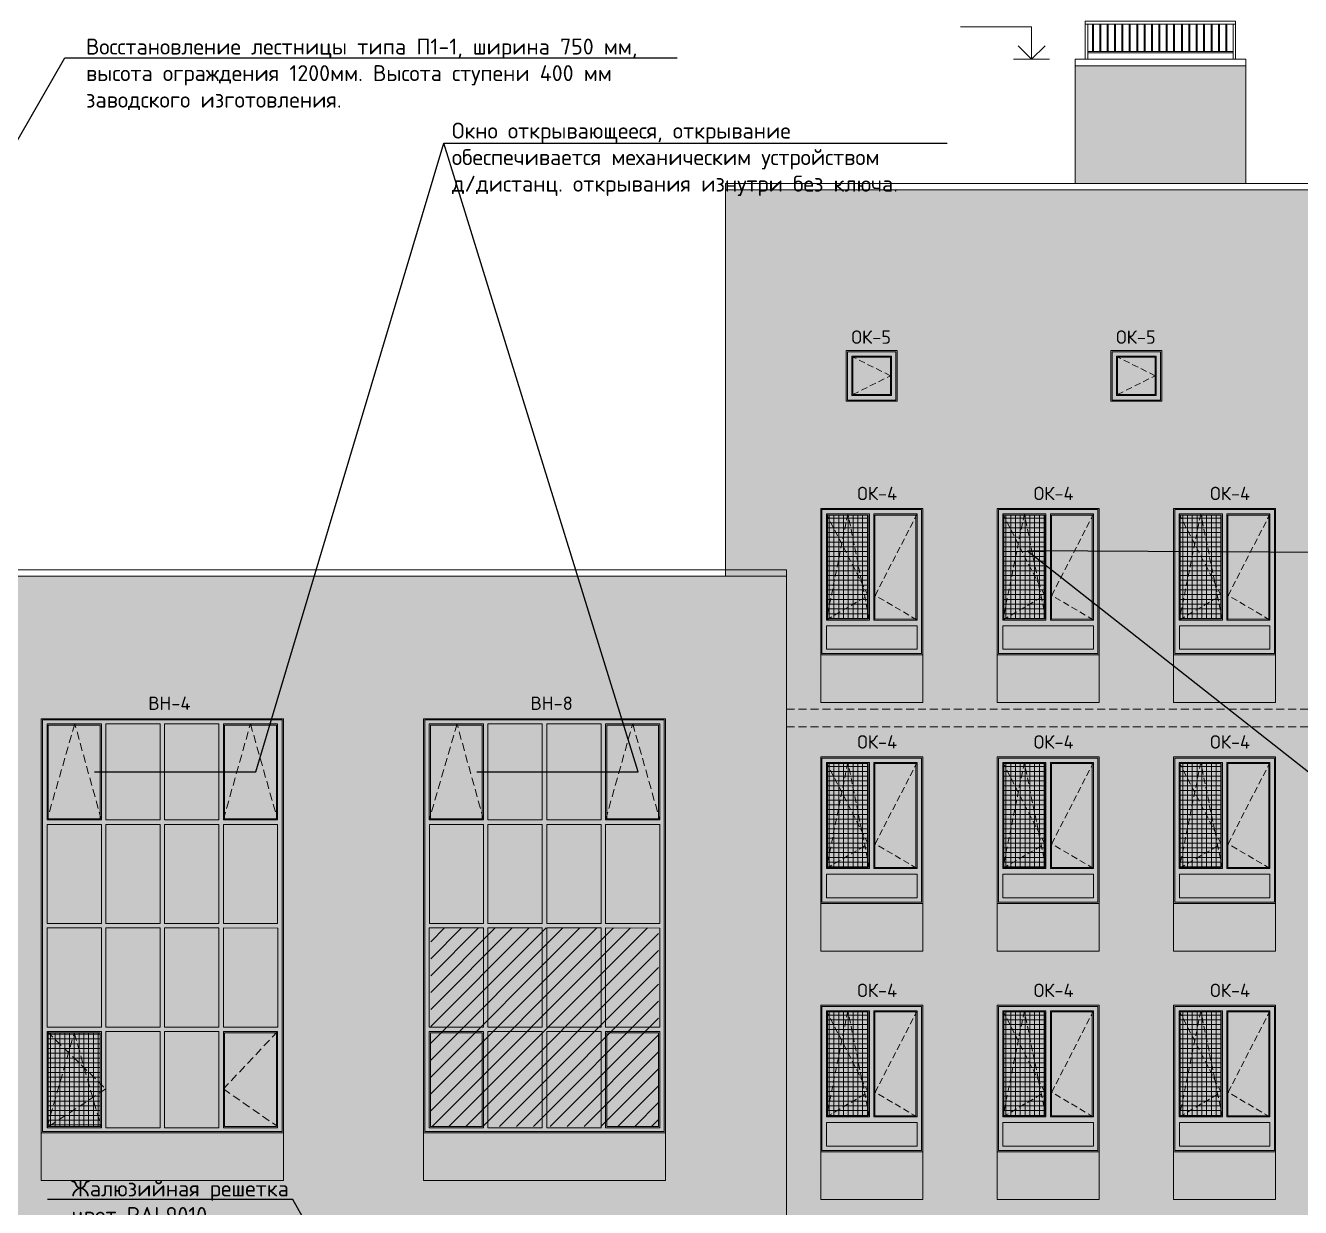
# Model space of a CAD drawing. Header units: millimetres. Extents: x -136099598 to 9192475, y 0 to 779331.
# Drawn here: x -69466 to -49451, y 292479 to 311034 of the extents above; entities that cross this region are included whole.
import ezdxf
from ezdxf import colors
from ezdxf.entities.mleader import LeaderData, LeaderLine
from ezdxf.math import Vec2, Vec3

# ---------------------------------------------------------------- set-up
doc = ezdxf.new("R2010")
doc.units = ezdxf.units.MM
doc.header["$MEASUREMENT"] = 0
doc.linetypes.add('01_base$0$DASHED2', pattern=[0.375, 0.25, -0.125])
doc.linetypes.add('ADSK_Штриховая_ш2 п1', pattern=[3, 2, -1])
doc.layers.get('0').update_dxf_attribs({"color": 250, "lineweight": 9})
for name, color, linetype, lineweight, true_color in [('!_Окно_00_Штрих_Стекло', 7, 'Continuous', 0, 0x737373), ('RAL 000 80 00', 7, 'Continuous', 0, 0xb9b8b6), ('RAL 100 6030', 7, 'Continuous', 0, 0x989057), ('RAL 7016', 7, 'Continuous', 0, 0x383e42), ('RAL 90 10', 7, 'Continuous', 0, 0xf1ece1)]:
    doc.layers.add(name, color=color, linetype=linetype, lineweight=lineweight, true_color=true_color)
for name, color, linetype in [('PDF _0', 7, 'Continuous'), ('PDF _PDF _0', 7, 'Continuous'), ('PDF _Текст', 7, 'Continuous')]:
    doc.layers.add(name, color=color, linetype=linetype)
for name, color, linetype, lineweight in [('АР-Выноски', 5, 'Continuous', 5), ('Ограждение', 250, 'Continuous', 9), ('Подвал', 250, 'ADSK_Штриховая_ш2 п1', 30), ('пунктир', 251, 'Continuous', 13), ('СТЕНЫ кирпич ЛИДЕР', 250, 'Continuous', 15)]:
    doc.layers.add(name, color=color, linetype=linetype, lineweight=lineweight)
doc.styles.add('ICOCPEUR', font='isocpeur.ttf')
doc.styles.add('PDF ISOCPEUR', font='isocpeur.ttf')

# ---------------------------------------------------------------- blocks, each defined once
blk = doc.blocks.new('A$Cbb492947')
at = {"layer": '!_Окно_00_Штрих_Стекло'}
h = blk.add_hatch(color=256, dxfattribs=at)
h.dxf.hatch_style = 1
h.set_gradient(color1=(70, 92, 124), color2=(219, 225, 235), name='CURVED')
h.paths.add_polyline_path([(1493, 89), (1493, 2213), (90, 2212), (90, 88)])
at = {"layer": 'PDF _PDF _0', "lineweight": 0, "true_color": 0x636466}
h = blk.add_hatch(dxfattribs=at)
h.set_pattern_fill('ANSI37', color=251, scale=600, angle=135)
h.paths.add_polyline_path([(746, 564), (746, 2197), (105, 2196), (105, 563)])
at = {"layer": 'RAL 7016'}
h = blk.add_hatch(color=256, dxfattribs=at)
h.dxf.hatch_style = 1
h.paths.add_polyline_path([(1602, 2301), (0, 2301), (0, 0), (1602, 0)])
h.paths.add_polyline_path([(852, 2196), (1493, 2196), (1493, 564), (852, 563)], flags=16)
h.paths.add_polyline_path([(746, 2196), (746, 564), (105, 563), (105, 2196)], flags=16)
h.paths.add_polyline_path([(1512, 459), (1512, 88), (90, 88), (90, 459)], flags=16)
at = {"layer": 'PDF _0', "linetype": 'ADSK_Штриховая_ш2 п1', "lineweight": 0, "ltscale": 50}
for points in [[(766, 552), (427, 2213), (89, 548), (746, 935), (89, 2213)], [(856, 548), (1114, 548), (1513, 548), (856, 935), (1513, 2213)]]:
    blk.add_lwpolyline(points, dxfattribs=at)
at = {"layer": 'PDF _PDF _0', "lineweight": 0}
for points in [[(0, 0), (1602, 0), (1602, 2301), (0, 2301)], [(20, 20), (1582, 20), (1582, 2281), (20, 2281)], [(89, 548), (766, 548), (766, 2213), (89, 2213)], [(1513, 548), (836, 548), (836, 2213), (1513, 2213)], [(105, 563), (746, 564), (746, 2196), (105, 2196)], [(852, 563), (1493, 564), (1493, 2196), (852, 2196)], [(1512, 88), (90, 88), (90, 459), (1512, 459)]]:
    blk.add_lwpolyline(points, close=True, dxfattribs=at)
at = {"layer": 'PDF _Текст', "lineweight": 0, "insert": (574, 2429), "char_height": 210, "attachment_point": 7, "style": 'PDF ISOCPEUR'}
blk.add_mtext('ОК-4', dxfattribs=at)
blk = doc.blocks.new('A$Cc0e490f6')
at = {"layer": '!_Окно_00_Штрих_Стекло'}
h = blk.add_hatch(color=256, dxfattribs=at)
h.dxf.hatch_style = 1
h.set_gradient(color1=(70, 92, 124), color2=(219, 225, 235), name='CURVED')
h.paths.add_polyline_path([(2271, -2358), (2273, 3983), (-1349, 3983), (-1349, -2358)])
at = {"layer": 'PDF _PDF _0', "lineweight": 0, "true_color": 0x636466}
h = blk.add_hatch(dxfattribs=at)
h.set_pattern_fill('ANSI37', color=251, scale=600, angle=135)
h.paths.add_polyline_path([(-514, -2337), (-514, -867), (-1326, -868), (-1326, -2338)])
at = {"layer": 'RAL 7016', "ltscale": 100, "transparency": 33554687}
h = blk.add_hatch(color=256, dxfattribs=at)
h.dxf.hatch_style = 1
h.paths.add_polyline_path([(2361, 4062), (-1439, 4062), (-1439, -2438), (2361, -2438)])
h.paths.add_polyline_path([(2272, 3983), (2271, -2358), (-1349, -2358), (-1349, 3983)], flags=16)
h = blk.add_hatch(color=256, dxfattribs=at)
h.dxf.hatch_style = 1
h.paths.add_polyline_path([(-496, 3983), (-1349, 3983), (-1349, 2473), (-496, 2473)])
h.paths.add_polyline_path([(-516, 3963), (-516, 2493), (-1329, 2493), (-1329, 3963)], flags=16)
h.paths.add_polyline_path([(-1091, 3733), (-1099, 3733)], flags=0)
h = blk.add_hatch(color=256, dxfattribs=at)
h.dxf.hatch_style = 1
h.paths.add_polyline_path([(-426, -2358), (-426, 3983), (-496, 3983), (-496, -2358)])
h = blk.add_hatch(color=256, dxfattribs=at)
h.dxf.hatch_style = 1
h.paths.add_polyline_path([(496, -2358), (496, 3983), (426, 3983), (426, -2358)])
h = blk.add_hatch(color=256, dxfattribs=at)
h.dxf.hatch_style = 1
h.paths.add_polyline_path([(1419, -2358), (1419, 3983), (1349, 3983), (1349, -2358)])
h = blk.add_hatch(color=256, dxfattribs=at)
h.dxf.hatch_style = 1
h.paths.add_polyline_path([(2271, 3983), (1419, 3983), (1419, 2473), (2271, 2473)])
h.paths.add_polyline_path([(2251, 3963), (2251, 2493), (1439, 2493), (1439, 3963)], flags=16)
h.paths.add_polyline_path([(1676, 3733), (1669, 3733)], flags=0)
h = blk.add_hatch(color=256, dxfattribs=at)
h.dxf.hatch_style = 1
h.paths.add_polyline_path([(2272, 2472), (-1347, 2473), (-1347, 2403), (2272, 2403)])
h = blk.add_hatch(color=256, dxfattribs=at)
h.dxf.hatch_style = 1
h.paths.add_polyline_path([(2270, 847), (-1349, 848), (-1349, 778), (2270, 778)])
h = blk.add_hatch(color=256, dxfattribs=at)
h.dxf.hatch_style = 1
h.paths.add_polyline_path([(2270, -779), (-1349, -778), (-1349, -848), (2270, -848)])
h = blk.add_hatch(color=256, dxfattribs=at)
h.dxf.hatch_style = 1
h.paths.add_polyline_path([(-496, -848), (-1349, -848), (-1349, -2358), (-496, -2358)])
h.paths.add_polyline_path([(-516, -868), (-516, -2338), (-1329, -2338), (-1329, -868)], flags=16)
h.paths.add_polyline_path([(-1091, -1098), (-1099, -1098)], flags=0)
h = blk.add_hatch(color=256, dxfattribs=at)
h.dxf.hatch_style = 1
h.paths.add_polyline_path([(2271, -848), (1419, -848), (1419, -2358), (2271, -2358)])
h.paths.add_polyline_path([(2251, -868), (2251, -2338), (1439, -2338), (1439, -868)], flags=16)
h.paths.add_polyline_path([(1676, -1098), (1669, -1098)], flags=0)
at = {"linetype": '01_base$0$DASHED2', "ltscale": 500}
for points in [[(-496, 2473), (-912, 3983), (-1349, 2473)], [(1419, 2473), (1845, 3983), (2271, 2473)], [(-1349, -848), (-426, -1749), (-1349, -2358), (-922, -868), (-496, -2358)], [(2271, -848), (1419, -1750), (2259, -2331)]]:
    blk.add_lwpolyline(points, dxfattribs=at)
at = {"layer": 'PDF _0', "lineweight": 0}
for points in [[(-1439, 4062), (2361, 4062), (2361, -2438), (-1439, -2438)], [(-1439, 4062), (2361, 4062), (2361, -2438), (-1439, -2438)], [(-1419, 4043), (2341, 4043), (2341, -2418), (-1419, -2418)], [(-496, 2473), (-1349, 2473), (-1349, 3983), (-496, 3983)], [(-1329, 2493), (-516, 2493), (-516, 3963), (-1329, 3963)], [(426, 2473), (-426, 2473), (-426, 3983), (426, 3983)], [(1349, 2473), (496, 2473), (496, 3983), (1349, 3983)], [(2271, 2473), (1419, 2473), (1419, 3983), (2271, 3983)], [(2251, 2493), (1439, 2493), (1439, 3963), (2251, 3963)], [(-496, 848), (-1347, 848), (-1347, 2403), (-496, 2403)], [(426, 848), (426, 2403), (-426, 2403), (-426, 848)], [(496, 848), (496, 2403), (1349, 2403), (1349, 848)], [(1419, 848), (2271, 848), (2271, 2403), (1419, 2403)], [(-496, 778), (-1349, 778), (-1349, -778), (-496, -778)], [(426, 778), (426, -778), (-426, -778), (-426, 778)], [(496, 778), (496, -778), (1349, -778), (1349, 778)], [(1419, 778), (2272, 776), (2272, -779), (1419, -778)], [(-496, -848), (-1349, -848), (-1349, -2358), (-496, -2358)], [(-1329, -2338), (-516, -2338), (-516, -868), (-1329, -868)], [(426, -848), (-426, -848), (-426, -2358), (426, -2358)], [(1349, -848), (496, -848), (496, -2358), (1349, -2358)], [(1419, -2358), (2271, -2358), (2271, -848), (1419, -848)], [(1439, -2338), (2251, -2338), (2251, -868), (1439, -868)]]:
    blk.add_lwpolyline(points, close=True, dxfattribs=at)
at = {"layer": 'PDF _Текст', "lineweight": 0, "insert": (241, 4200), "char_height": 210, "attachment_point": 7, "style": 'PDF ISOCPEUR'}
blk.add_mtext('ВН-4', dxfattribs=at)
blk = doc.blocks.new('A$Cbac6e4b7')
at = {"layer": 'RAL 100 6030'}
h = blk.add_hatch(color=256, dxfattribs=at)
h.dxf.hatch_style = 1
h.paths.add_polyline_path([(1602, 748), (0, 748), (0, 0), (1602, 0)])
at = {"layer": 'СТЕНЫ кирпич ЛИДЕР', "ltscale": 100}
blk.add_lwpolyline([(0, 748), (1602, 748), (1602, 0), (0, 0)], close=True, dxfattribs=at)
blk = doc.blocks.new('A$C903fc4ac')
at = {"layer": 'RAL 100 6030'}
h = blk.add_hatch(color=256, dxfattribs=at)
h.dxf.hatch_style = 1
h.paths.add_polyline_path([(3800, 0), (0, 0), (0, -748), (3800, -748)])
at = {"layer": 'СТЕНЫ кирпич ЛИДЕР', "ltscale": 100}
blk.add_lwpolyline([(0, 0), (3800, 0), (3800, -748), (0, -748)], close=True, dxfattribs=at)
blk = doc.blocks.new('A$C51732155')
at = {"layer": '!_Окно_00_Штрих_Стекло'}
h = blk.add_hatch(color=256, dxfattribs=at)
h.dxf.hatch_style = 1
h.set_gradient(color1=(70, 92, 124), color2=(219, 225, 235), name='CURVED')
h.paths.add_polyline_path([(104, 106), (693, 106), (693, 695), (104, 695)])
at = {"layer": 'RAL 7016', "ltscale": 100, "transparency": 33554687}
h = blk.add_hatch(color=256, dxfattribs=at)
h.dxf.hatch_style = 1
h.paths.add_polyline_path([(798, 798), (0, 798), (0, 0), (798, 0)])
h.paths.add_polyline_path([(693, 695), (693, 106), (104, 106), (104, 695)], flags=16)
at = {"layer": 'PDF _0', "lineweight": 0}
blk.add_lwpolyline([(89, 710), (708, 710), (709, 92), (89, 92)], close=True, dxfattribs=at)
at = {"layer": 'PDF _0', "linetype": 'ADSK_Штриховая_ш2 п1', "lineweight": 0, "ltscale": 50}
blk.add_lwpolyline([(104, 106), (693, 401), (104, 695)], dxfattribs=at)
at = {"layer": 'PDF _PDF _0', "lineweight": 0}
for points in [[(0, 0), (798, 0), (798, 798), (0, 798)], [(20, 20), (778, 20), (778, 778), (20, 778)], [(693, 106), (104, 106), (104, 695), (693, 695)]]:
    blk.add_lwpolyline(points, close=True, dxfattribs=at)
at = {"layer": 'PDF _Текст', "lineweight": 0, "insert": (81, 902), "char_height": 210, "attachment_point": 7, "style": 'PDF ISOCPEUR'}
blk.add_mtext('ОК-5', dxfattribs=at)
blk = doc.blocks.new('A$Caad776f9')
at = {"layer": '!_Окно_00_Штрих_Стекло'}
h = blk.add_hatch(color=256, dxfattribs=at)
h.dxf.hatch_style = 1
h.set_gradient(color1=(70, 92, 124), color2=(219, 225, 235), name='CURVED')
h.paths.add_polyline_path([(3620, 0), (3622, 6341), (0, 6341), (0, 0)])
at = {"layer": 'PDF _PDF _0', "lineweight": 0, "true_color": 0x636466}
h = blk.add_hatch(dxfattribs=at)
h.set_pattern_fill('ANSI31', color=251, scale=1500)
h.set_pattern_definition([(45, (81955.36, -309769.14), (-132.58252, 132.58252), [])])
h.paths.add_polyline_path([(3600, 21), (3600, 3136), (23, 3135), (23, 20)])
at = {"layer": 'RAL 7016', "ltscale": 100, "transparency": 33554687}
h = blk.add_hatch(color=256, dxfattribs=at)
h.dxf.hatch_style = 1
h.paths.add_polyline_path([(3710, 6420), (-90, 6420), (-90, -80), (3710, -80)])
h.paths.add_polyline_path([(3620, 6341), (3620, 0), (0, 0), (0, 6341)], flags=16)
h = blk.add_hatch(color=256, dxfattribs=at)
h.dxf.hatch_style = 1
h.paths.add_polyline_path([(852, 6341), (0, 6341), (0, 4831), (852, 4831)])
h.paths.add_polyline_path([(832, 6321), (832, 4851), (20, 4851), (20, 6321)], flags=16)
h.paths.add_polyline_path([(257, 6091), (250, 6091)], flags=0)
h = blk.add_hatch(color=256, dxfattribs=at)
h.dxf.hatch_style = 1
h.paths.add_polyline_path([(922, 0), (922, 6341), (852, 6341), (852, 0)])
h = blk.add_hatch(color=256, dxfattribs=at)
h.dxf.hatch_style = 1
h.paths.add_polyline_path([(1845, 0), (1845, 6341), (1775, 6341), (1775, 0)])
h = blk.add_hatch(color=256, dxfattribs=at)
h.dxf.hatch_style = 1
h.paths.add_polyline_path([(2768, 0), (2768, 6341), (2698, 6341), (2698, 0)])
h = blk.add_hatch(color=256, dxfattribs=at)
h.dxf.hatch_style = 1
h.paths.add_polyline_path([(3620, 6341), (2768, 6341), (2768, 4831), (3620, 4831)])
h.paths.add_polyline_path([(3600, 6321), (3600, 4851), (2788, 4851), (2788, 6321)], flags=16)
h.paths.add_polyline_path([(3025, 6091), (3018, 6091)], flags=0)
h = blk.add_hatch(color=256, dxfattribs=at)
h.dxf.hatch_style = 1
h.paths.add_polyline_path([(3621, 4830), (2, 4831), (2, 4761), (3621, 4761)])
h = blk.add_hatch(color=256, dxfattribs=at)
h.dxf.hatch_style = 1
h.paths.add_polyline_path([(3619, 3205), (0, 3206), (0, 3136), (3619, 3136)])
h = blk.add_hatch(color=256, dxfattribs=at)
h.dxf.hatch_style = 1
h.paths.add_polyline_path([(3619, 1579), (0, 1580), (0, 1510), (3619, 1510)])
h = blk.add_hatch(color=256, dxfattribs=at)
h.dxf.hatch_style = 1
h.paths.add_polyline_path([(852, 1510), (0, 1510), (0, 0), (852, 0)])
h.paths.add_polyline_path([(832, 1490), (832, 20), (20, 20), (20, 1490)], flags=16)
h.paths.add_polyline_path([(257, 1260), (250, 1260)], flags=0)
h = blk.add_hatch(color=256, dxfattribs=at)
h.dxf.hatch_style = 1
h.paths.add_polyline_path([(3620, 1510), (2768, 1510), (2768, 0), (3620, 0)])
h.paths.add_polyline_path([(3600, 1490), (3600, 20), (2788, 20), (2788, 1490)], flags=16)
h.paths.add_polyline_path([(3025, 1260), (3018, 1260)], flags=0)
at = {"linetype": '01_base$0$DASHED2', "ltscale": 500}
for points in [[(852, 4831), (436, 6341), (0, 4831)], [(2768, 4831), (3194, 6341), (3620, 4831)]]:
    blk.add_lwpolyline(points, dxfattribs=at)
at = {"layer": 'PDF _0', "lineweight": 0}
for points in [[(-90, 6420), (3710, 6420), (3710, -80), (-90, -80)], [(-90, 6420), (3710, 6420), (3710, -80), (-90, -80)], [(-70, 6401), (3690, 6401), (3690, -60), (-70, -60)], [(852, 4831), (0, 4831), (0, 6341), (852, 6341)], [(20, 4851), (832, 4851), (832, 6321), (20, 6321)], [(1775, 4831), (922, 4831), (922, 6341), (1775, 6341)], [(2698, 4831), (1845, 4831), (1845, 6341), (2698, 6341)], [(3620, 4831), (2768, 4831), (2768, 6341), (3620, 6341)], [(3600, 4851), (2788, 4851), (2788, 6321), (3600, 6321)], [(852, 3206), (2, 3206), (2, 4761), (852, 4761)], [(1775, 3206), (1775, 4761), (922, 4761), (922, 3206)], [(1845, 3206), (1845, 4761), (2698, 4761), (2698, 3206)], [(2768, 3206), (3620, 3206), (3620, 4761), (2768, 4761)], [(852, 3136), (0, 3136), (0, 1580), (852, 1580)], [(1775, 3136), (1775, 1580), (922, 1580), (922, 3136)], [(1845, 3136), (1845, 1580), (2698, 1580), (2698, 3136)], [(2768, 3136), (3621, 3134), (3621, 1579), (2768, 1580)], [(852, 1510), (0, 1510), (0, 0), (852, 0)], [(20, 20), (832, 20), (832, 1490), (20, 1490)], [(1775, 1510), (922, 1510), (922, 0), (1775, 0)], [(2698, 1510), (1845, 1510), (1845, 0), (2698, 0)], [(2768, 0), (3620, 0), (3620, 1510), (2768, 1510)], [(2788, 20), (3600, 20), (3600, 1490), (2788, 1490)]]:
    blk.add_lwpolyline(points, close=True, dxfattribs=at)
at = {"layer": 'PDF _Текст', "lineweight": 0, "insert": (1590, 6558), "char_height": 210, "attachment_point": 7, "style": 'PDF ISOCPEUR'}
blk.add_mtext('ВН-8', dxfattribs=at)
blk = doc.blocks.new('A$Cc63c4c15')
at = {"ltscale": 150}
blk.add_line((2360, 550), (2360, 600), dxfattribs=at)
at = {"layer": 'Ограждение'}
for points in [[(2360, 600), (0, 601)], [(0, 550), (0, 600)], [(2360, 550), (0, 550)], [(38, 0), (38, 550), (0, 550), (0, 0), (38, 0)], [(111, 125), (111, 550)], [(127, 550), (127, 125), (127, 125)], [(227, 125), (227, 550)], [(243, 550), (243, 125), (243, 125)], [(343, 125), (343, 550)], [(359, 550), (359, 125), (359, 125)], [(459, 125), (459, 550)], [(475, 550), (475, 125), (475, 125)], [(575, 125), (575, 550)], [(591, 550), (591, 125), (591, 125)], [(691, 125), (691, 550)], [(707, 550), (707, 125), (707, 125)], [(807, 125), (807, 550)], [(823, 550), (823, 125), (823, 125)], [(923, 125), (923, 550)], [(939, 550), (939, 125), (939, 125)], [(1039, 125), (1039, 550)], [(1055, 550), (1055, 125), (1055, 125)], [(1155, 125), (1155, 550)], [(1171, 550), (1171, 125), (1171, 125)], [(1271, 125), (1271, 550)], [(1287, 550), (1287, 125), (1287, 125)], [(1387, 125), (1387, 550)], [(1403, 550), (1403, 125), (1403, 125)], [(1510, 126), (1510, 551)], [(1526, 551), (1526, 126), (1526, 126)], [(1626, 126), (1626, 551)], [(1642, 551), (1642, 126), (1642, 126)], [(1742, 126), (1742, 551)], [(1758, 551), (1758, 126), (1758, 126)], [(1858, 126), (1858, 551)], [(1874, 551), (1874, 126), (1874, 126)], [(1974, 125), (1974, 550)], [(1990, 550), (1990, 125), (1990, 125)], [(2090, 125), (2090, 550)], [(2106, 550), (2106, 125), (2106, 125)], [(2206, 125), (2206, 549)], [(2222, 549), (2222, 125), (2222, 125)], [(2360, 0), (2360, 550), (2322, 550), (2322, 0), (2360, 0)], [(2322, 100), (38, 100), (38, 125), (2322, 125)]]:
    blk.add_lwpolyline(points, dxfattribs=at)

msp = doc.modelspace()

# ---------------------------------------------------------------- hatches: boundary and pattern name
at = {"layer": 'RAL 000 80 00'}
h = msp.add_hatch(color=256, dxfattribs=at)
h.dxf.hatch_style = 1
h.paths.add_polyline_path([(-52988, 310403.6), (-50307.9, 310403.6), (-50307.7, 308553.5), (-52987.8, 308553.5)])
h = msp.add_hatch(color=256, dxfattribs=at)
h.dxf.hatch_style = 1
h.paths.add_polyline_path([(-57517.7, 302392), (-58477.7, 302392), (-58477.7, 308452.4), (-40607.7, 308454.7), (-40607.7, 288803.3), (-57517.7, 288803.3)])
at = {"layer": 'RAL 90 10', "ltscale": 100, "transparency": 33554687}
h = msp.add_hatch(color=256, dxfattribs=at)
h.dxf.hatch_style = 1
h.paths.add_polyline_path([(-57517.7, 302392), (-81812.7, 302392), (-81814.6, 288803.3), (-57517.7, 288803.3)])

# ---------------------------------------------------------------- linework, layer by layer
at = {"ltscale": 150}
for p, q in [((-53391.5, 310503.9), (-53955, 310503.9)), ((-58477.7, 302392), (-58477.7, 308453.6)), ((-57517.7, 288264.7), (-57517.7, 302392))]:
    msp.add_line(p, q, dxfattribs=at)
at = {"ltscale": 150, "elevation": 0}
msp.add_lwpolyline([(-52988.1, 310503.6), (-50307.8, 310503.6), (-50307.8, 310403.6), (-52988.1, 310403.6)], close=True, dxfattribs=at)
at = {"ltscale": 150}
for points in [[(-52987.9, 308553.5), (-50307.8, 308553.5), (-50307.8, 310403.6), (-52987.9, 310403.6)], [(-58477.7, 308553.5), (-30575.6, 308553.5), (-30575.6, 308453.6), (-58477.7, 308453.6)], [(-106652.7, 302491.9), (-57517.7, 302491.9), (-57517.7, 302392), (-106652.7, 302392)]]:
    msp.add_lwpolyline(points, close=True, dxfattribs=at)
at = {"layer": 'PDF _0', "lineweight": 0}
msp.add_lwpolyline([(-54789, 311013.8), (-53673.3, 311013.9), (-53673.3, 310503.9), (-53459.9, 310712.9), (-53673.3, 310503.9), (-53882.2, 310712.8)], dxfattribs=at)
at = {"layer": 'пунктир', "linetype": '01_base$0$DASHED2', "ltscale": 500}
for p, q in [((-57517.7, 300303.6), (-30935.6, 300303.6)), ((-57517.7, 300023.6), (-30935.6, 300023.6))]:
    msp.add_line(p, q, dxfattribs=at)
at = {"layer": 'СТЕНЫ кирпич ЛИДЕР', "ltscale": 100}
msp.add_line((-58479.8, 308453.6), (-30575.6, 308453.6), dxfattribs=at)

# ---------------------------------------------------------------- block references
at = {"ltscale": 150}
for name, p in [('A$Cc63c4c15', (-52829.2, 310503.6)), ('A$Cc0e490f6', (-67779, 296090, -0.2)), ('A$Caad776f9', (-63127.7, 293732)), ('A$C903fc4ac', (-69217.7, 293652, -0.2)), ('A$C903fc4ac', (-63217.7, 293652))]:
    msp.add_blockref(name, p, dxfattribs=at)
at = {"layer": 'Подвал', "ltscale": 150}
for name, p in [('A$C51732155', (-56581, 305135.4)), ('A$C51732155', (-52426, 305135.4)), ('A$Cbb492947', (-56982.7, 301153.6)), ('A$Cbb492947', (-54212.7, 301153.6)), ('A$Cbb492947', (-51442.7, 301153.6)), ('A$Cbac6e4b7', (-56982.7, 300405.1)), ('A$Cbac6e4b7', (-54212.7, 300405.1)), ('A$Cbac6e4b7', (-51442.7, 300405.1)), ('A$Cbb492947', (-56982.7, 297253.6)), ('A$Cbb492947', (-54212.7, 297253.6)), ('A$Cbb492947', (-51442.7, 297253.6)), ('A$Cbac6e4b7', (-56982.7, 296505.1)), ('A$Cbac6e4b7', (-54212.7, 296505.1)), ('A$Cbac6e4b7', (-51442.7, 296505.1)), ('A$Cbb492947', (-56982.7, 293353.6)), ('A$Cbb492947', (-54212.7, 293353.6)), ('A$Cbb492947', (-51442.7, 293353.6)), ('A$Cbac6e4b7', (-56982.7, 292605.1)), ('A$Cbac6e4b7', (-54212.7, 292605.1)), ('A$Cbac6e4b7', (-51442.7, 292605.1))]:
    msp.add_blockref(name, p, dxfattribs=at)

# ---------------------------------------------------------------- leaders
at = {"layer": 'АР-Выноски'}
ml = msp.add_multileader_mtext('Standard', dxfattribs=at)
ml.set_content('Восстановление лестницы типа П1-1, ширина 750 мм, высота ограждения 1200мм. Высота ступени 400 мм заводского изготовления.', color=256, style='ICOCPEUR')
ml.set_leader_properties()
ml.build(insert=Vec2(0, 0))
ml.multileader.update_dxf_attribs({"text_left_attachment_type": 6, "text_right_attachment_type": 6, "dogleg_length": 309.1, "arrow_head_size": 250})
ctx = ml.context
ctx.base_point, ctx.char_height, ctx.arrow_head_size, ctx.landing_gap_size, ctx.plane_origin = Vec3(-68541.4, 310528.4), 250, 250, 25, Vec3(-82303.8, 305528.2)
ctx.left_attachment, ctx.right_attachment = 6, 6
notes = []
notes.append((ctx, [(0, (1, 1, 0), (-68850.5, 310528.4), (1, 0), 309.1, [(0, [(-71530.9, 305850.8)], 0, [])])]))
ctx.mtext.insert, ctx.mtext.width, ctx.mtext.defined_height, ctx.mtext.flow_direction = Vec3(-68516.4, 310828.4), 9186.444, 5775.2, 5
ml = msp.add_multileader_mtext('Standard', dxfattribs=at)
ml.set_content('\\A1;Установка маскитных сеток на поворотно-откидные створки, в весенний, летний и осенний период.', color=256, style='ICOCPEUR')
ml.set_leader_properties()
ml.build(insert=Vec2(0, 0))
ml.multileader.update_dxf_attribs({"text_left_attachment_type": 6, "text_right_attachment_type": 6, "dogleg_length": 100, "arrow_head_size": 250})
ctx = ml.context
ctx.base_point, ctx.char_height, ctx.arrow_head_size, ctx.landing_gap_size, ctx.plane_origin = Vec3(-43043.7, 310109.3), 250, 250, 25, Vec3(-36593.2, 312551.1)
ctx.left_attachment, ctx.right_attachment = 6, 6
notes.append((ctx, [(1, (1, 1, 0), (-43143.7, 310109.3), (1, 0), 100, [(2, [(-42757.9, 302727.4), (-53736, 302789.7), (-48462.1, 298634.1)], 0, [])])]))
ctx.mtext.insert, ctx.mtext.width, ctx.mtext.defined_height, ctx.mtext.flow_direction = Vec3(-43018.7, 310434.3), 7622.924, 230, 5
ml = msp.add_multileader_mtext('Standard', dxfattribs=at)
ml.set_content('Окно открывающееся, открывание обеспечивается механическим устройством д/дистанц. открывания изнутри без ключа. ', color=256, style='ICOCPEUR')
ml.set_leader_properties()
ml.build(insert=Vec2(0, 0))
ml.multileader.update_dxf_attribs({"text_left_attachment_type": 6, "text_right_attachment_type": 6, "dogleg_length": 100, "arrow_head_size": 250})
ctx = ml.context
ctx.base_point, ctx.char_height, ctx.arrow_head_size, ctx.landing_gap_size, ctx.plane_origin = Vec3(-62797.2, 309184.6, -0.2), 250, 250, 25, Vec3(-49162.6, 315244, -0.2)
ctx.left_attachment, ctx.right_attachment = 6, 6
notes.append((ctx, [(0, (1, 1, 0), (-62897.2, 309184.6, -0.2), (1, 0), 100, [(1, [(-68633.2, 299318.3, -0.2), (-65849, 299318.3, -0.2)], 0, [])])]))
ctx.mtext.insert, ctx.mtext.width, ctx.mtext.defined_height, ctx.mtext.flow_direction = Vec3(-62772.2, 309509.6, -0.2), 7698.098, 2741.7, 5
ml = msp.add_multileader_mtext('Standard', dxfattribs=at)
ml.set_content('Окно открывающееся, открывание обеспечивается механическим устройством д/дистанц. открывания изнутри без ключа. ', color=256, style='ICOCPEUR')
ml.set_leader_properties()
ml.build(insert=Vec2(0, 0))
ml.multileader.update_dxf_attribs({"text_left_attachment_type": 6, "text_right_attachment_type": 6, "dogleg_length": 100, "arrow_head_size": 250})
ctx = ml.context
ctx.base_point, ctx.char_height, ctx.arrow_head_size, ctx.landing_gap_size, ctx.plane_origin = Vec3(-62797.2, 309184.6, -0.2), 250, 250, 25, Vec3(-43162.6, 315244, -0.2)
ctx.left_attachment, ctx.right_attachment = 6, 6
notes.append((ctx, [(0, (1, 1, 0), (-62897.2, 309184.6, -0.2), (1, 0), 100, [(1, [(-62633.2, 299318.3, -0.2), (-59849, 299318.3, -0.2)], 0, [])])]))
ctx.mtext.insert, ctx.mtext.width, ctx.mtext.defined_height, ctx.mtext.flow_direction = Vec3(-62772.2, 309509.6, -0.2), 7698.098, 2741.7, 5
ml = msp.add_multileader_mtext('Standard', dxfattribs=at)
ml.set_content('\\A1;Жалюзийная решетка цвет RAL9010', color=256, style='ICOCPEUR')
ml.set_leader_properties()
ml.build(insert=Vec2(0, 0))
ml.multileader.update_dxf_attribs({"text_left_attachment_type": 6, "text_right_attachment_type": 6, "dogleg_length": 100, "arrow_head_size": 250})
ctx = ml.context
ctx.base_point, ctx.char_height, ctx.arrow_head_size, ctx.landing_gap_size, ctx.plane_origin = Vec3(-68771.7, 292603.5, 0), 250, 250, 25, Vec3(-70385.9, 277968.1, 0)
ctx.left_attachment, ctx.right_attachment = 6, 6
notes.append((ctx, [(0, (1, 1, 0), (-65271.7, 292603.5, 0), (-1, 0), 100, [(0, [(-64317.9, 290928.9, 0)], 0, [])])]))
ctx.mtext.insert, ctx.mtext.width, ctx.mtext.flow_direction = Vec3(-68746.7, 292903.5, 0), 3685.509, 5
for ctx, leaders in notes:
    for number, flags, end, landing, length, lines in leaders:
        leader = LeaderData()
        leader.index, (leader.has_last_leader_line, leader.has_dogleg_vector, leader.attachment_direction) = number, flags
        leader.last_leader_point, leader.dogleg_vector, leader.dogleg_length = Vec3(end), Vec3(landing), length
        for number, points, colour, breaks in lines:
            line = LeaderLine()
            line.index, line.vertices, line.color, line.breaks = number, Vec3.list(points), colors.encode_raw_color(colour), breaks
            leader.lines.append(line)
        ctx.leaders.append(leader)

doc.saveas('drawing.dxf')
